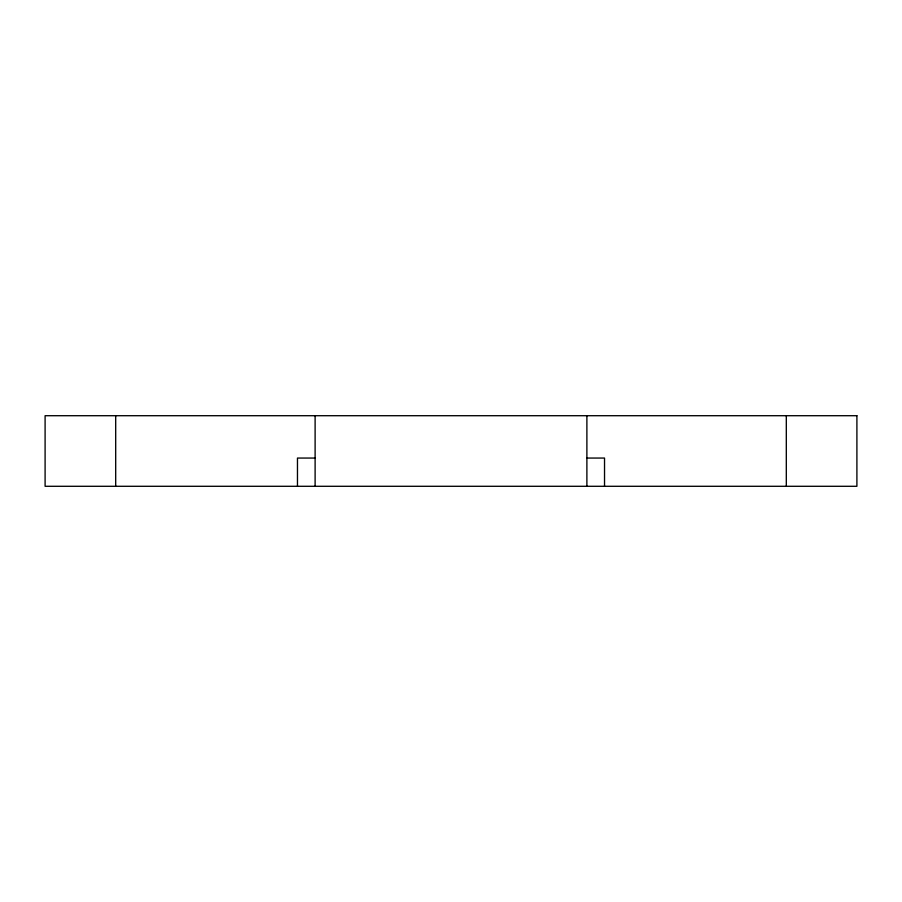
<?xml version="1.0" encoding="UTF-8"?>
<svg xmlns="http://www.w3.org/2000/svg" width="902" height="902" viewBox="0 0 902 902"><rect width="100%" height="100%" fill="white"/><g stroke="black" fill="none" stroke-linecap="round" stroke-linejoin="round"><path stroke-width="1.35" d="M315.114 458.058L297.468 458.058L297.468 486.291M586.886 458.058L604.532 458.058L604.532 486.291M786.307 415.709L786.307 486.291M586.886 415.709L586.886 486.291M315.114 415.709L315.114 486.291M115.693 415.709L115.693 486.291M856.9 415.709L45.1 415.709L45.1 486.291L856.9 486.291L856.9 415.709"/></g></svg>
